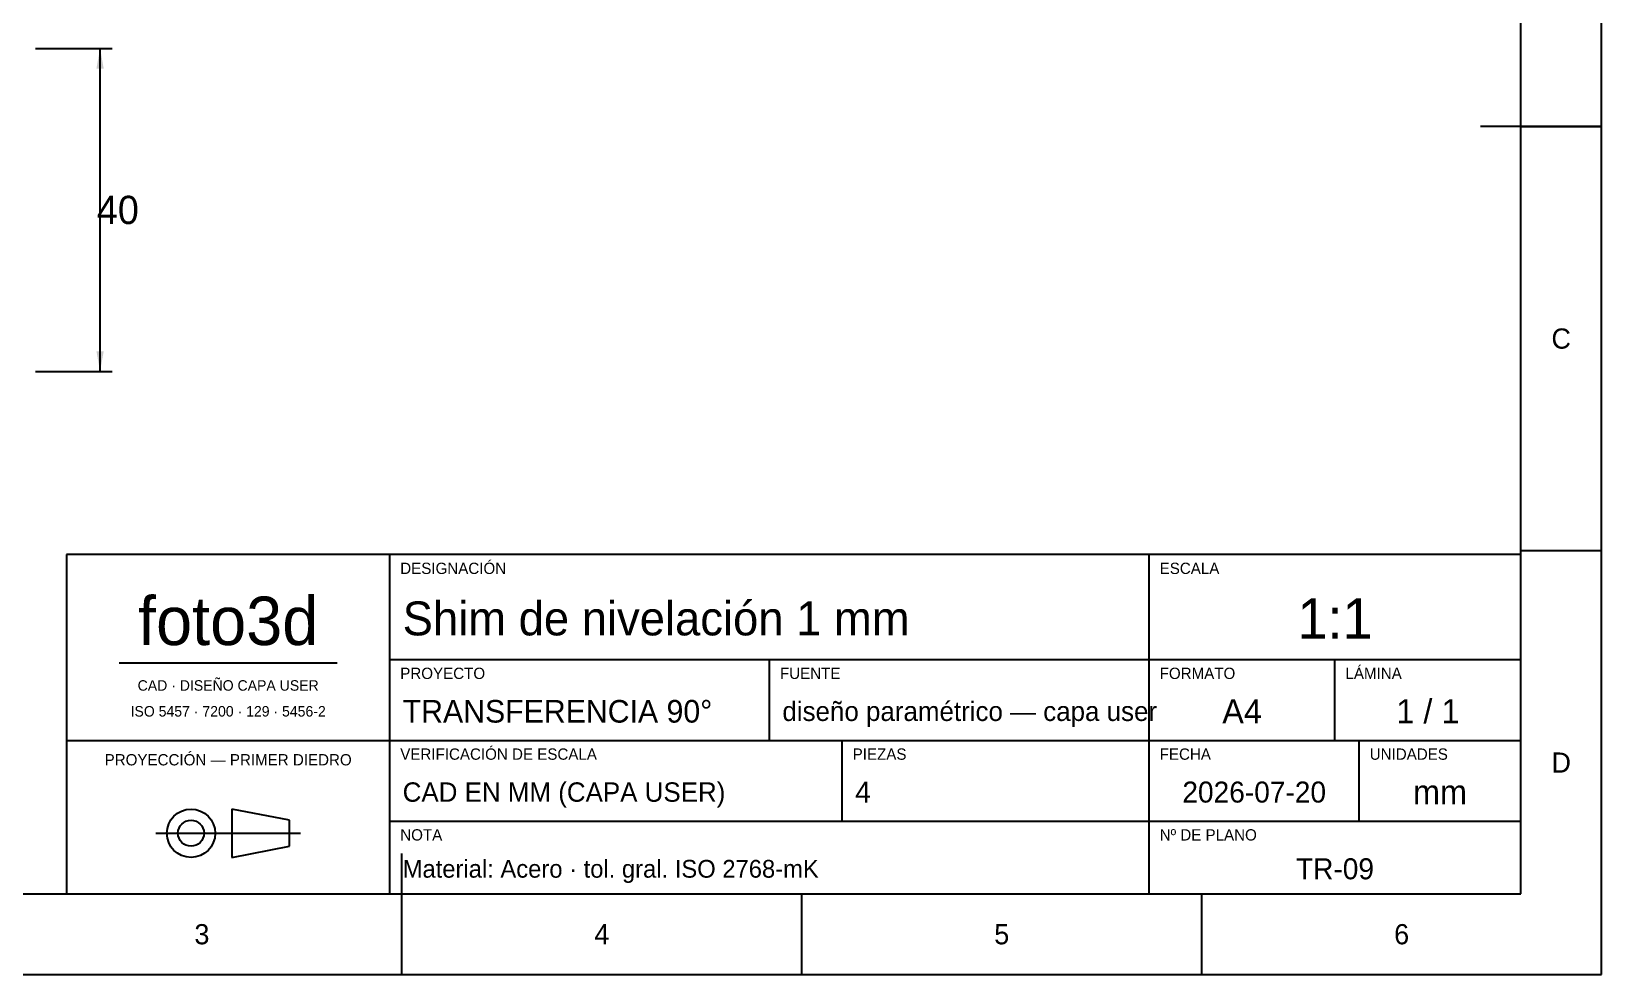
# Model space of a CAD drawing. Extents: x 0 to 297, y 0 to 210.
# Drawn here: x 102.6 to 297, y 0 to 116.8 of the extents above; entities that cross this region are included whole.
import ezdxf
from ezdxf.enums import TextEntityAlignment as Align

# ---------------------------------------------------------------- set-up
doc = ezdxf.new("R2010")
doc.units = 0
for name, color, linetype in [('COTAS', 7, 'CONTINUOUS'), ('FINA', 7, 'CONTINUOUS'), ('NORMA', 7, 'CONTINUOUS'), ('TEXTO', 7, 'CONTINUOUS')]:
    doc.layers.add(name, color=color, linetype=linetype)

msp = doc.modelspace()

# ---------------------------------------------------------------- linework, layer by layer
at = {"layer": 'COTAS'}
for p, q in [((103.1447, 114.6793), (112.6447, 114.6793)), ((111.1447, 74.6793), (111.1447, 114.6793)), ((103.1447, 74.6793), (112.6447, 74.6793))]:
    msp.add_line(p, q, dxfattribs=at)
for points in [[(111.1447, 114.6793), (111.5947, 112.1793), (110.6947, 112.1793)], [(111.1447, 74.6793), (111.5947, 77.1793), (110.6947, 77.1793)]]:
    msp.add_solid(points, dxfattribs=at)
at = {"layer": 'FINA'}
for p, q in [((297, 0), (297, 210)), ((287, 105), (297, 105)), ((287, 52.5), (297, 52.5)), ((147, 39), (241, 39)), ((194, 29), (194, 39)), ((241, 39), (287, 39)), ((264, 29), (264, 39)), ((113.5, 38.6), (140.5, 38.6)), ((107, 29), (147, 29)), ((147, 29), (241, 29)), ((203, 19), (203, 29)), ((241, 29), (287, 29)), ((267, 19), (267, 29)), ((118.03, 17.5), (135.97, 17.5)), ((147, 19), (241, 19)), ((241, 19), (287, 19)), ((148.5, 0), (148.5, 10)), ((198, 0), (198, 10)), ((247.5, 0), (247.5, 10)), ((0, 0), (297, 0))]:
    msp.add_line(p, q, dxfattribs=at)
at = {"layer": 'NORMA'}
for p, q in [((287, 10), (287, 200)), ((297, 105), (282, 105)), ((287, 52), (107, 52)), ((107, 52), (107, 10)), ((147, 10), (147, 52)), ((241, 10), (241, 52)), ((287, 10), (287, 52)), ((148.5, 0), (148.5, 15)), ((20, 10), (287, 10)), ((107, 10), (287, 10))]:
    msp.add_line(p, q, dxfattribs=at)
at = {"layer": 'TEXTO'}
for p, q in [((134.59, 19.11), (127.46, 20.49)), ((127.46, 20.49), (127.46, 14.51)), ((134.59, 15.89), (134.59, 19.11)), ((127.46, 14.51), (134.59, 15.89))]:
    msp.add_line(p, q, dxfattribs=at)
for radius in [2.99, 1.61]:
    msp.add_circle((122.4, 17.5), radius, dxfattribs=at)

# ---------------------------------------------------------------- texts
at = {"layer": 'COTAS'}
msp.add_text('40', height=3.5, dxfattribs=at).set_placement((113.3447, 94.6793), align=Align.MIDDLE_CENTER)
at = {"layer": 'TEXTO'}
for s, height, p in [('C', 2.5, (292, 78.75)), ('foto3d', 6, (127, 43.8)), ('1:1', 5, (264, 44.1)), ('CAD · DISEÑO CAPA USER', 1.3, (127, 35.8)), ('ISO 5457 · 7200 · 129 · 5456-2', 1.3, (127, 32.6)), ('A4', 3, (252.5, 32.6)), ('1 / 1', 3, (275.5, 32.6)), ('PROYECCIÓN — PRIMER DIEDRO', 1.4, (127, 26.6)), ('D', 2.5, (292, 26.25)), ('2026-07-20', 2.6, (254, 22.6)), ('mm', 3, (277, 22.6)), ('TR-09', 2.6, (264, 13.1)), ('3', 2.5, (123.75, 5)), ('4', 2.5, (173.25, 5)), ('5', 2.5, (222.75, 5)), ('6', 2.5, (272.25, 5))]:
    msp.add_text(s, height=height, dxfattribs=at).set_placement(p, align=Align.MIDDLE_CENTER)
for s, p in [('DESIGNACIÓN', (148.3, 49.6)), ('ESCALA', (242.3, 49.6)), ('PROYECTO', (148.3, 36.6)), ('FUENTE', (195.3, 36.6)), ('FORMATO', (242.3, 36.6)), ('LÁMINA', (265.3, 36.6)), ('VERIFICACIÓN DE ESCALA', (148.3, 26.6)), ('PIEZAS', (204.3, 26.6)), ('FECHA', (242.3, 26.6)), ('UNIDADES', (268.3, 26.6)), ('NOTA', (148.3, 16.6)), ('Nº DE PLANO', (242.3, 16.6))]:
    msp.add_text(s, height=1.4, dxfattribs=at).set_placement(p)
for s, height, p in [('Shim de nivelación 1 mm', 4.2, (148.6, 44.1)), ('TRANSFERENCIA 90°', 2.8, (148.6, 32.6)), ('diseño paramétrico — capa user', 2.4, (195.6, 32.6)), ('CAD EN MM (CAPA USER)', 2.4, (148.6, 22.6)), ('4', 2.6, (204.6, 22.6)), ('Material: Acero · tol. gral. ISO 2768-mK', 2.2, (148.6, 13.1))]:
    msp.add_text(s, height=height, dxfattribs=at).set_placement(p, align=Align.MIDDLE_LEFT)

doc.saveas('drawing.dxf')
